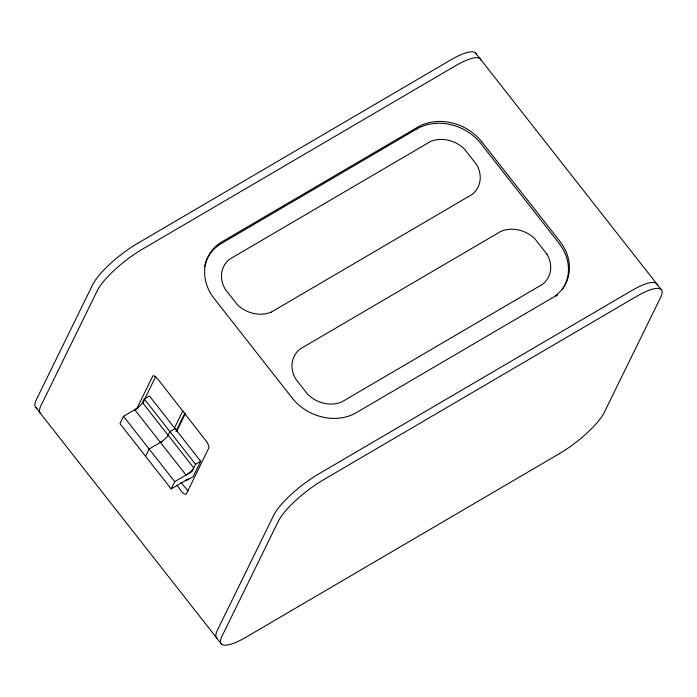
<?xml version="1.0" encoding="UTF-8"?>
<svg xmlns="http://www.w3.org/2000/svg" width="697" height="697" viewBox="0 0 697 697"><rect width="100%" height="100%" fill="white"/><g stroke="black" fill="none" stroke-linecap="round" stroke-linejoin="round"><path stroke-width="1.05" d="M138.189 407.736L123.5 416.344L119.936 423.61L171.183 488.911L188.434 478.813L187.99 479.719A7.231 1.856 -38.1 0 0 185.324 480.651M136.638 408.991L152.843 375.901L153.95 375.7L158.48 379.909L207.584 442.909L209.056 447.526L186.169 494.243C181.821 494.722 179.486 487.107 176.515 485.121M142.519 402.613L193.775 467.914A7.763 1.986 -38.1 0 1 186.029 475.04L134.774 409.74A7.763 1.986 -38.1 0 0 142.519 402.613L144.296 398.98L149.428 395.974L200.675 461.283L193.113 476.713L187.99 479.719M142.536 403.45L155.893 376.197M145.56 456.256L149.123 448.999L162.105 441.393M174.355 428.193L182.919 410.707M175.975 431.399L185.01 412.946M176.733 431.225L185.297 413.739M171.183 488.911L174.747 481.653L191.989 471.547L195.552 464.289L200.675 461.283M137.71 243.297L450.645 59.986A45.166 11.588 -38.1 0 1 476.33 54.235M222.317 241.615L417.52 127.263M416.632 129.084L221.428 243.436A47.152 40.252 26.1 0 0 205.206 263.762M175.052 428.629L169.929 431.635L168.143 435.259A7.763 1.986 -38.1 0 1 160.406 442.386M356.472 412.572L551.676 298.22M559.29 453.703L246.355 637.014A45.166 11.588 -38.1 0 1 221.994 636.222L278.277 521.33A45.166 11.588 -38.1 0 1 323.356 479.85L636.283 296.539A45.166 11.588 -38.1 0 1 660.651 297.331L604.369 412.223A45.166 11.588 -38.1 0 1 559.29 453.703M271.15 312.178L472.148 194.437A28.908 24.674 26.1 0 0 476.373 164.292L464.559 149.219A28.908 24.674 26.1 0 0 430.572 141.456L229.583 259.214A28.908 24.674 26.1 0 0 225.349 289.351L237.163 304.423A28.908 24.674 26.1 0 0 271.159 312.186M188.085 490.888L180.993 482.498M475.537 52.928L661.174 289.49M481.906 141.953L559.717 241.101A47.152 40.252 26.1 0 1 551.702 298.246M144.296 398.98L195.552 464.289M123.5 416.344L174.747 481.653M35.826 407.51L221.463 644.072M546.875 254.109L535.052 239.036A28.908 24.674 26.1 0 0 501.056 231.273L300.067 349.031A28.908 24.674 26.1 0 0 295.842 379.168L307.656 394.249A28.908 24.674 26.1 0 0 341.643 402.012L542.632 284.254A28.908 24.674 26.1 0 0 546.866 254.117M480.974 60.151A45.166 11.588 -38.1 0 0 455.289 65.893L142.354 249.212A45.166 11.588 -38.1 0 0 97.275 290.684L40.984 405.584A45.166 11.588 -38.1 0 0 40.461 413.426M657.332 284.881A45.166 11.588 -38.1 0 0 631.648 290.623L318.712 473.943A45.166 11.588 -38.1 0 0 273.633 515.414L217.342 630.315A45.166 11.588 -38.1 0 0 216.819 638.156M37.22 408.329A45.166 11.588 -38.1 0 1 36.349 399.669L92.631 284.777A45.166 11.588 -38.1 0 1 137.71 243.297M222.291 241.589A47.152 40.252 26.1 0 0 214.31 298.717L292.087 397.882A47.152 40.252 26.1 0 0 356.498 412.598M417.494 127.237A47.152 40.252 26.1 0 1 481.88 141.97M557.722 294.848A47.152 40.252 26.1 0 1 556.119 296.295M562.514 289.185A47.152 40.252 26.1 0 0 558.794 242.939L481.017 143.765A47.152 40.252 26.1 0 0 416.606 129.05M204.43 266.846A47.152 40.252 26.1 0 1 204.918 264.782"/></g></svg>
